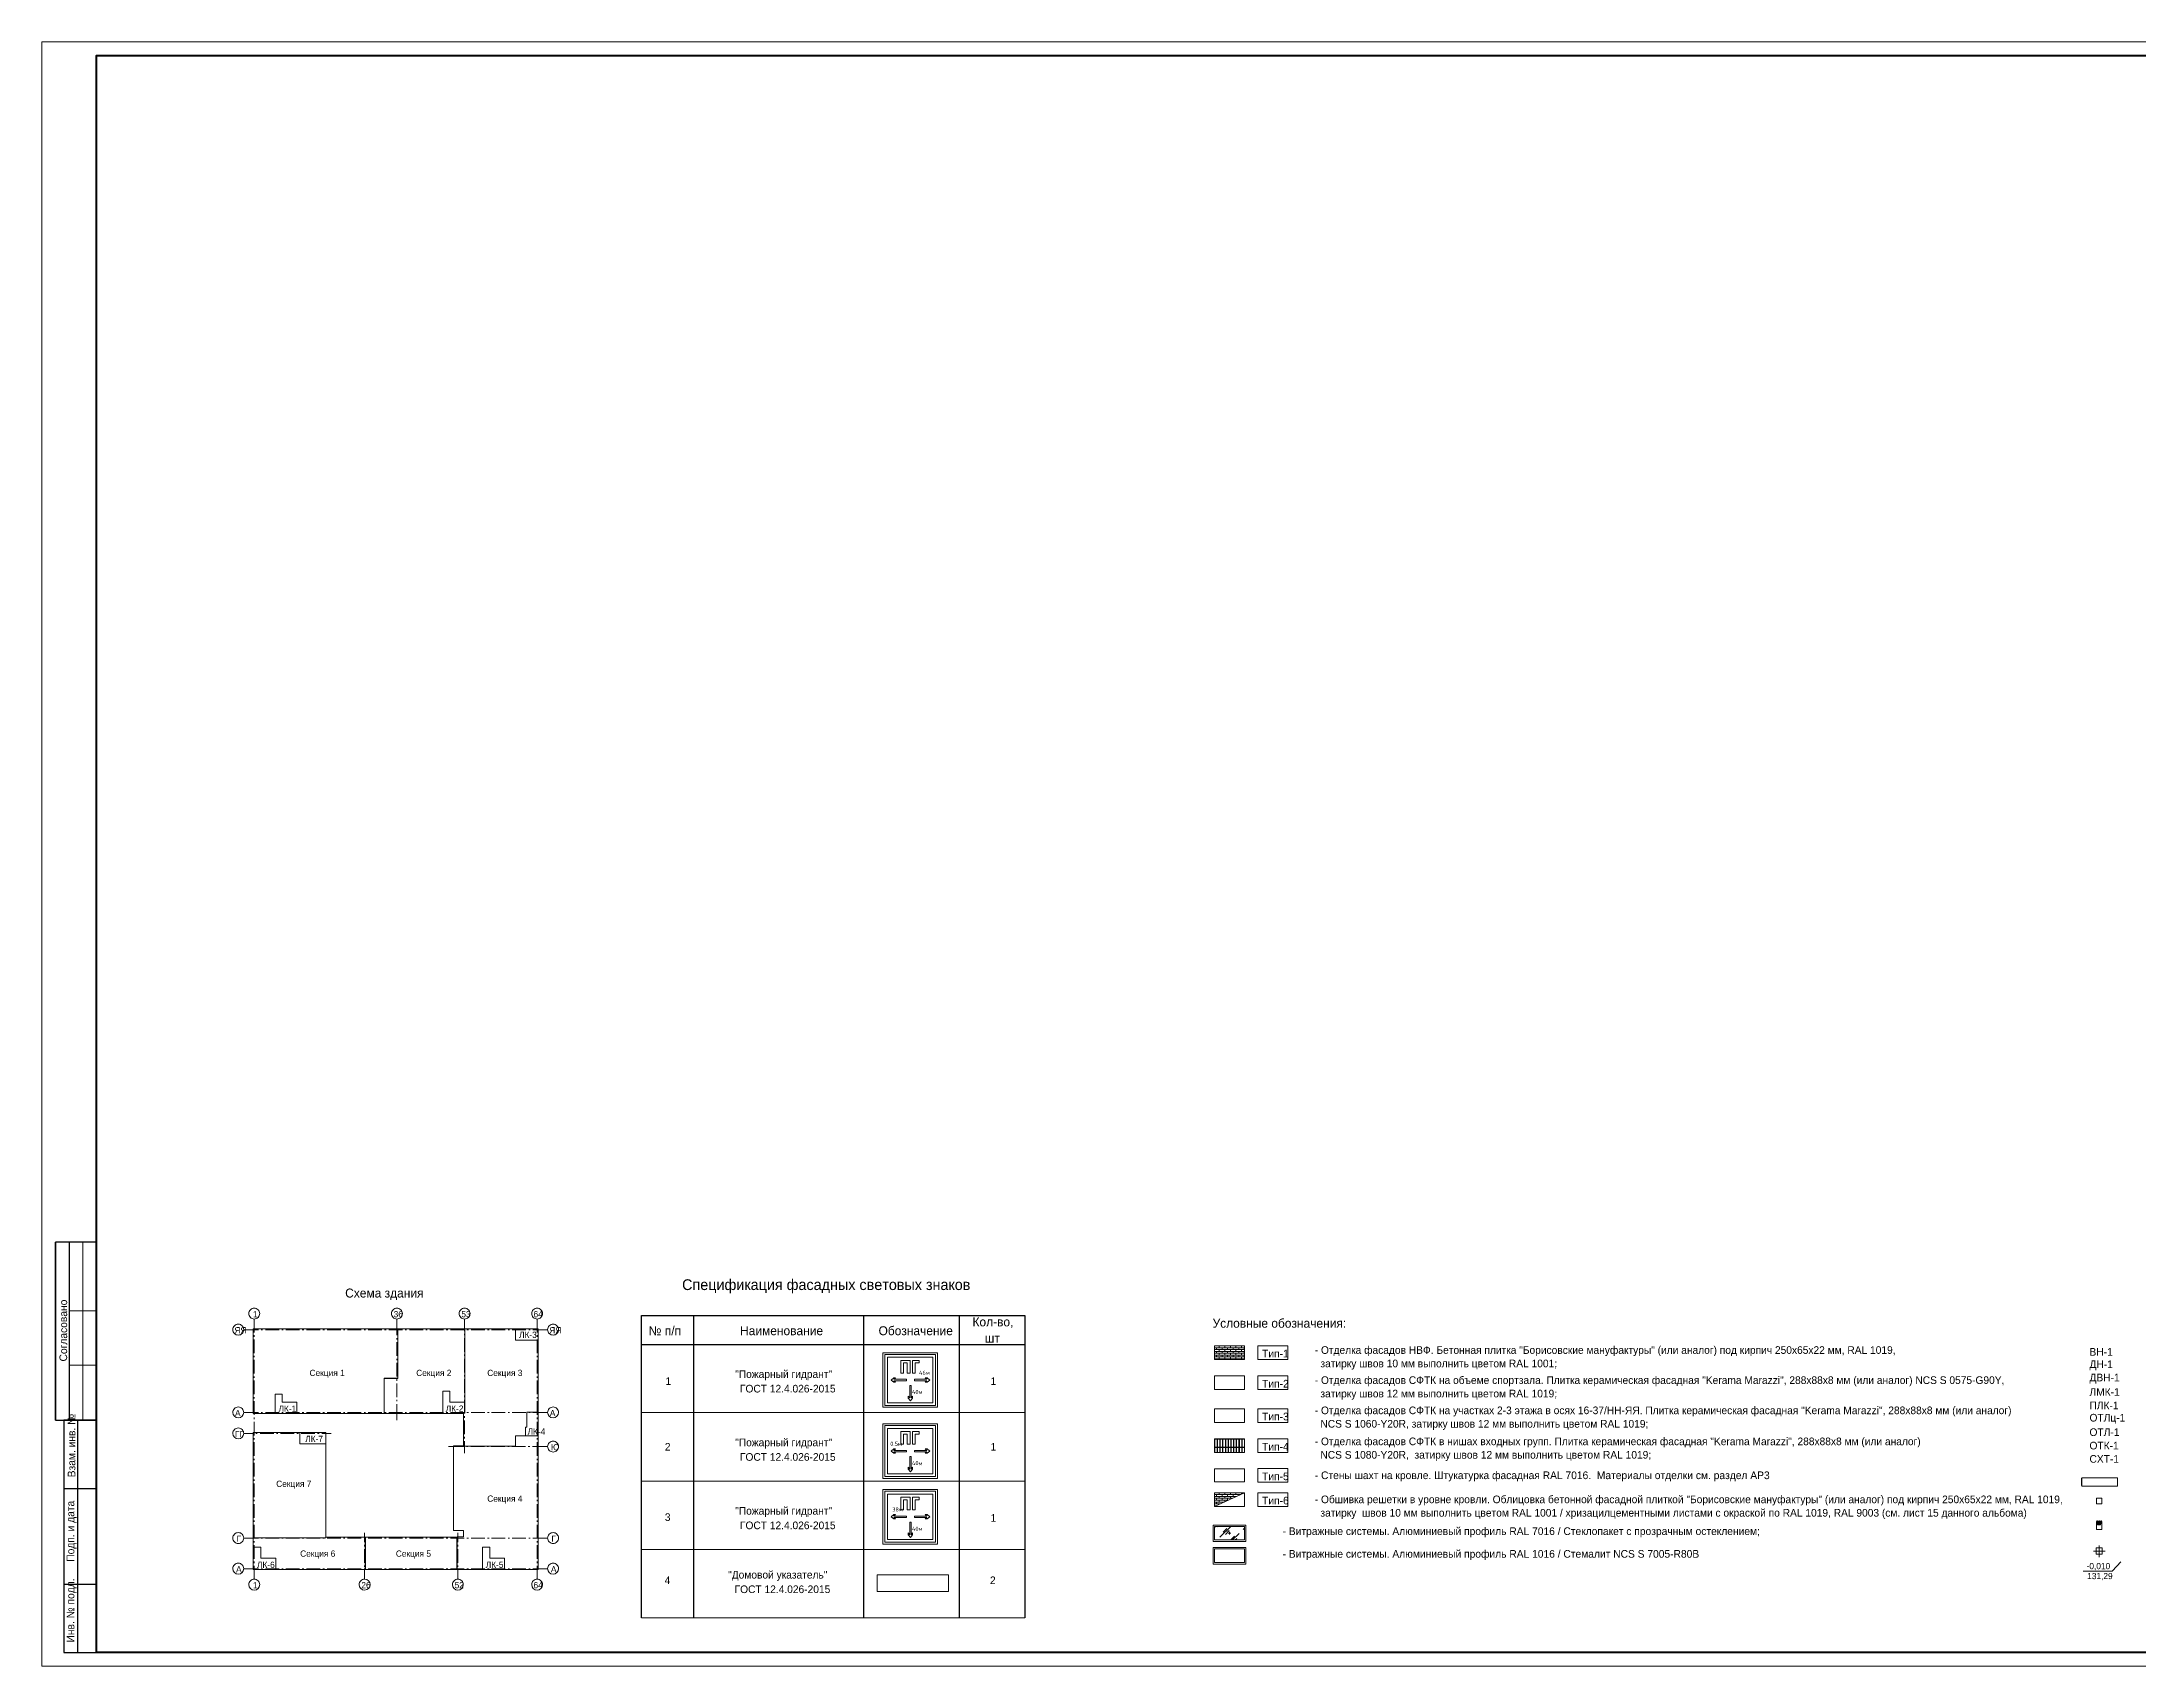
# Model space of a CAD drawing. Header units: millimetres. Extents: x 2294 to 908349, y -83289 to 219220.
# Drawn here: x 306946 to 383634, y 157993 to 217383 of the extents above; entities that cross this region are included whole.
import ezdxf

# ---------------------------------------------------------------- set-up
doc = ezdxf.new("R2010")
doc.units = ezdxf.units.MM
doc.layers.add('PDF _Геометрия', color=7, linetype='Continuous')
doc.layers.add('PDF _Текст', color=7, linetype='Continuous')
doc.styles.add('PDF ISOCPEUR', font='isocpeur.ttf')

msp = doc.modelspace()

# ---------------------------------------------------------------- linework, layer by layer
at = {"layer": 'PDF _Геометрия', "lineweight": 18}
msp.add_lwpolyline([(433019.2, 217382.7), (306946, 217382.7), (306946, 157992.9), (433019.2, 157992.9)], dxfattribs=at)
at = {"layer": 'PDF _Геометрия', "lineweight": 40}
msp.add_lwpolyline([(432532.4, 216883.2), (432532.4, 158492.4), (308944, 158492.4), (308944, 216883.2)], close=True, dxfattribs=at)
at = {"layer": 'PDF _Геометрия', "lineweight": 30}
for points in [[(308944, 173490.1), (307445.5, 173490.1), (307445.5, 166988.2), (308944, 166988.2), (307741.8, 166988.2), (307741.8, 158492.4), (308944, 158492.4)], [(307445.5, 166988.2), (307445.5, 173490.1)], [(307945, 173490.1), (307945, 166988.2)], [(328877.5, 159758.1), (328877.5, 170806.4), (342905.9, 170806.4), (342905.9, 159758.1)], [(330778.2, 170806.4), (330778.2, 159758.1)], [(337005, 170806.4), (337005, 159758.1)], [(340505.7, 170806.4), (340505.7, 159758.1)], [(328877.5, 169756.6), (342905.9, 169756.6)], [(308245.6, 166988.2), (308245.6, 158492.4)], [(307741.8, 164490.7), (308944, 164490.7)], [(307741.8, 160989.9), (308944, 160989.9)]]:
    msp.add_lwpolyline(points, dxfattribs=at)
at = {"layer": 'PDF _Геометрия', "lineweight": 9}
for points in [[(308444.5, 173490.1), (308444.5, 166988.2)], [(308944, 173490.1), (308944, 166988.2)], [(307945, 170988.4), (308944, 170988.4)], [(314328.5, 170289.9), (314866.1, 170289.9)], [(314713.7, 170192.6), (314713.7, 170679.4)], [(314967.7, 170289.9), (315018.5, 170289.9)], [(315120.1, 170289.9), (315619.6, 170289.9)], [(315721.2, 170289.9), (315772, 170289.9)], [(315873.6, 170289.9), (316373.1, 170289.9)], [(316470.4, 170289.9), (316525.4, 170289.9)], [(316627, 170289.9), (317126.5, 170289.9)], [(317223.9, 170289.9), (317278.9, 170289.9)], [(317376.3, 170289.9), (317880, 170289.9)], [(317977.4, 170289.9), (318032.4, 170289.9)], [(318129.8, 170289.9), (318629.3, 170289.9)], [(318730.9, 170289.9), (318785.9, 170289.9)], [(318883.3, 170289.9), (319382.8, 170289.9)], [(319484.4, 170289.9), (319535.1, 170289.9)], [(319636.7, 170289.9), (320136.2, 170289.9)], [(319933.1, 170086.8), (319933.1, 170679.4)], [(320237.8, 170289.9), (320288.6, 170289.9)], [(320390.2, 170289.9), (320889.7, 170289.9)], [(320991.3, 170289.9), (321042.1, 170289.9)], [(321143.7, 170289.9), (321643.2, 170289.9)], [(321740.6, 170289.9), (321795.6, 170289.9)], [(321897.2, 170289.9), (322396.7, 170289.9)], [(322405.2, 170239.1), (322405.2, 170679.4)], [(322494.1, 170289.9), (322549.1, 170289.9)], [(322646.4, 170289.9), (323150.2, 170289.9)], [(323247.5, 170289.9), (323302.6, 170289.9)], [(323399.9, 170289.9), (323899.4, 170289.9)], [(324001, 170289.9), (324051.8, 170289.9)], [(324153.4, 170289.9), (324652.9, 170289.9)], [(324754.5, 170289.9), (324805.3, 170289.9)], [(324906.9, 170289.9), (325444.5, 170289.9)], [(325059.3, 170192.6), (325059.3, 170679.4)], [(314713.7, 170036), (314713.7, 170091)], [(314713.7, 169439.1), (314713.7, 169938.6)], [(319933.1, 169934.4), (319933.1, 169985.2)], [(319933.1, 169333.3), (319933.1, 169832.8)], [(322405.2, 170086.8), (322405.2, 170137.6)], [(322405.2, 169485.7), (322405.2, 169985.2)], [(325059.3, 170036), (325059.3, 170091)], [(325059.3, 169439.1), (325059.3, 169938.6)], [(307945, 168990.4), (308944, 168990.4)], [(314713.7, 169286.7), (314713.7, 169337.5)], [(314713.7, 168685.6), (314713.7, 169185.1)], [(319933.1, 169180.9), (319933.1, 169231.7)], [(319933.1, 168579.8), (319933.1, 169079.3)], [(322405.2, 169333.3), (322405.2, 169384.1)], [(322405.2, 168732.2), (322405.2, 169231.7)], [(325059.3, 169286.7), (325059.3, 169337.5)], [(325059.3, 168685.6), (325059.3, 169185.1)], [(314713.7, 168533.2), (314713.7, 168584)], [(314713.7, 167932.1), (314713.7, 168431.6)], [(319933.1, 168427.4), (319933.1, 168478.2)], [(319933.1, 167826.3), (319933.1, 168325.8)], [(322405.2, 168579.8), (322405.2, 168634.8)], [(322405.2, 167978.7), (322405.2, 168478.2)], [(325059.3, 168533.2), (325059.3, 168584)], [(325059.3, 167932.1), (325059.3, 168431.6)], [(314328.5, 167263.3), (314866.1, 167263.3)], [(314713.7, 167779.7), (314713.7, 167830.5)], [(314713.7, 167178.6), (314713.7, 167678.1)], [(314967.7, 167263.3), (315018.5, 167263.3)], [(315120.1, 167263.3), (315619.6, 167263.3)], [(315721.2, 167263.3), (315772, 167263.3)], [(315873.6, 167263.3), (316373.1, 167263.3)], [(316470.4, 167263.3), (316525.4, 167263.3)], [(316627, 167263.3), (317126.5, 167263.3)], [(317223.9, 167263.3), (317278.9, 167263.3)], [(317376.3, 167263.3), (317880, 167263.3)], [(317977.4, 167263.3), (318032.4, 167263.3)], [(318129.8, 167263.3), (318629.3, 167263.3)], [(318730.9, 167263.3), (318785.9, 167263.3)], [(318883.3, 167263.3), (319382.8, 167263.3)], [(319484.4, 167263.3), (319535.1, 167263.3)], [(319636.7, 167263.3), (320136.2, 167263.3)], [(319933.1, 167673.9), (319933.1, 167728.9)], [(319933.1, 166979.7), (319933.1, 167572.3)], [(320237.8, 167263.3), (320288.6, 167263.3)], [(320390.2, 167263.3), (320889.7, 167263.3)], [(320991.3, 167263.3), (321042.1, 167263.3)], [(321143.7, 167263.3), (321643.2, 167263.3)], [(321740.6, 167263.3), (321795.6, 167263.3)], [(321897.2, 167263.3), (322396.7, 167263.3)], [(322405.2, 167826.3), (322405.2, 167881.3)], [(322405.2, 167225.2), (322405.2, 167728.9)], [(322494.1, 167263.3), (322549.1, 167263.3)], [(322646.4, 167263.3), (323150.2, 167263.3)], [(323247.5, 167263.3), (323302.6, 167263.3)], [(323399.9, 167263.3), (323899.4, 167263.3)], [(324001, 167263.3), (324051.8, 167263.3)], [(324153.4, 167263.3), (324652.9, 167263.3)], [(324754.5, 167263.3), (324805.3, 167263.3)], [(324906.9, 167263.3), (325444.5, 167263.3)], [(325059.3, 167779.7), (325059.3, 167830.5)], [(325059.3, 167178.6), (325059.3, 167678.1)], [(328877.5, 167259.1), (342905.9, 167259.1)], [(314328.5, 166497.1), (314671.4, 166497.1)], [(314713.7, 167026.3), (314713.7, 167081.3)], [(314713.7, 166425.2), (314713.7, 166924.7)], [(314773, 166497.1), (314823.8, 166497.1)], [(314925.3, 166497.1), (315424.8, 166497.1)], [(315522.2, 166497.1), (315577.2, 166497.1)], [(315678.8, 166497.1), (316178.3, 166497.1)], [(316275.7, 166497.1), (316330.7, 166497.1)], [(316428.1, 166497.1), (316931.8, 166497.1)], [(317029.2, 166497.1), (317084.2, 166497.1)], [(317181.6, 166497.1), (317528.7, 166497.1)], [(322405.2, 167072.8), (322405.2, 167127.8)], [(322405.2, 166476), (322405.2, 166975.5)], [(325059.3, 167026.3), (325059.3, 167081.3)], [(325059.3, 166425.2), (325059.3, 166924.7)], [(314713.7, 166272.8), (314713.7, 166327.8)], [(314713.7, 165675.9), (314713.7, 166175.4)], [(321825.2, 166018.8), (322379.8, 166018.8)], [(322405.2, 166319.3), (322405.2, 166374.4)], [(322405.2, 165781.7), (322405.2, 166222)], [(322481.4, 166018.8), (322532.2, 166018.8)], [(322633.7, 166018.8), (323133.2, 166018.8)], [(323234.8, 166018.8), (323285.6, 166018.8)], [(323387.2, 166018.8), (323886.7, 166018.8)], [(323988.3, 166018.8), (324039.1, 166018.8)], [(324140.7, 166018.8), (324640.2, 166018.8)], [(324737.6, 166018.8), (324792.6, 166018.8)], [(324890, 166018.8), (325444.5, 166018.8)], [(325059.3, 166272.8), (325059.3, 166327.8)], [(325059.3, 165675.9), (325059.3, 166175.4)], [(314713.7, 165519.3), (314713.7, 165574.3)], [(314713.7, 164922.4), (314713.7, 165421.9)], [(325059.3, 165519.3), (325059.3, 165574.3)], [(325059.3, 164922.4), (325059.3, 165421.9)], [(314713.7, 164770), (314713.7, 164820.8)], [(314713.7, 164168.9), (314713.7, 164668.4)], [(325059.3, 164770), (325059.3, 164820.8)], [(325059.3, 164168.9), (325059.3, 164668.4)], [(328877.5, 164757.3), (342905.9, 164757.3)], [(381579.1, 164863.2), (381574.9, 164858.9), (381570.6, 164850.5), (381570.6, 164837.8), (381570.6, 164609.2), (381570.6, 164600.7), (381574.9, 164592.2), (381579.1, 164583.8)], [(381579.1, 164837.8), (381579.1, 164609.2)], [(382836.3, 164875.9), (381604.5, 164875.9)], [(381604.5, 164575.3), (382836.3, 164575.3)], [(314713.7, 164016.5), (314713.7, 164067.3)], [(314713.7, 163415.5), (314713.7, 163915)], [(325059.3, 164016.5), (325059.3, 164067.3)], [(325059.3, 163415.5), (325059.3, 163915)], [(314713.7, 163263.1), (314713.7, 163313.9)], [(314713.7, 162662), (314713.7, 163161.5)], [(314967.7, 162674.7), (315018.5, 162674.7)], [(315120.1, 162674.7), (315619.6, 162674.7)], [(315721.2, 162674.7), (315772, 162674.7)], [(315873.6, 162674.7), (316373.1, 162674.7)], [(316470.4, 162674.7), (316525.4, 162674.7)], [(316627, 162674.7), (317126.5, 162674.7)], [(317223.9, 162674.7), (317278.9, 162674.7)], [(317376.3, 162674.7), (317880, 162674.7)], [(317977.4, 162674.7), (318032.4, 162674.7)], [(318129.8, 162674.7), (318629.3, 162674.7)], [(318730.9, 162674.7), (318785.9, 162674.7)], [(318752, 162522.3), (318752, 162869.4)], [(318883.3, 162674.7), (319382.8, 162674.7)], [(319484.4, 162674.7), (319535.1, 162674.7)], [(319636.7, 162674.7), (320136.2, 162674.7)], [(320237.8, 162674.7), (320288.6, 162674.7)], [(320390.2, 162674.7), (320889.7, 162674.7)], [(320991.3, 162674.7), (321042.1, 162674.7)], [(321143.7, 162674.7), (321643.2, 162674.7)], [(321740.6, 162674.7), (321795.6, 162674.7)], [(321897.2, 162674.7), (322396.7, 162674.7)], [(322159.6, 162522.3), (322159.6, 162869.4)], [(322494.1, 162674.7), (322549.1, 162674.7)], [(322646.4, 162674.7), (323150.2, 162674.7)], [(323247.5, 162674.7), (323302.6, 162674.7)], [(323399.9, 162674.7), (323899.4, 162674.7)], [(324001, 162674.7), (324051.8, 162674.7)], [(324153.4, 162674.7), (324652.9, 162674.7)], [(324754.5, 162674.7), (324805.3, 162674.7)], [(324906.9, 162674.7), (325444.5, 162674.7)], [(325059.3, 163263.1), (325059.3, 163313.9)], [(325059.3, 162662), (325059.3, 163161.5)], [(349839.6, 163064.1), (349877.7, 163102.2)], [(349958.1, 163085.3), (349975.1, 163102.2)], [(350042.8, 162704.3), (350440.7, 163102.2)], [(350157.1, 162886.3), (350301, 163026)], [(350241.8, 162801.7), (350381.5, 162945.6)], [(350339.1, 162852.5), (350440.7, 162852.5)], [(350389.9, 162903.3), (350389.9, 162801.7)], [(350440.7, 162602.7), (350580.4, 162742.4)], [(350508.4, 162602.7), (350749.7, 162844)], [(350605.8, 162602.7), (350665.1, 162662)], [(350889.4, 162983.7), (350940.2, 163038.7)], [(382125.2, 163280), (382108.2, 163280), (382108.2, 162983.7), (382307.2, 162983.7), (382307.2, 163280), (382294.5, 163280)], [(382120.9, 163284.2), (382154.8, 163165.7), (382154.8, 163161.5), (382159, 163157.2), (382163.3, 163157.2), (382163.3, 163153), (382167.5, 163153), (382171.7, 163153), (382176, 163153), (382180.2, 163157.2), (382180.2, 163161.5), (382184.4, 163161.5), (382184.4, 163165.7), (382184.4, 163169.9), (382184.4, 163174.2), (382150.6, 163292.7)], [(382192.9, 163280), (382154.8, 163280)], [(382167.5, 163229.2), (382171.7, 163250.4), (382176, 163254.6), (382171.7, 163254.6), (382171.7, 163258.8), (382167.5, 163258.8), (382163.3, 163254.6), (382163.3, 163250.4)], [(382192.9, 163288.5), (382192.9, 163169.9), (382192.9, 163165.7), (382197.1, 163161.5), (382197.1, 163157.2), (382201.4, 163153), (382205.6, 163153), (382209.8, 163153), (382214.1, 163153), (382218.3, 163157.2), (382222.5, 163161.5), (382222.5, 163165.7), (382222.5, 163169.9), (382222.5, 163288.5)], [(382260.6, 163280), (382222.5, 163280)], [(382264.9, 163292.7), (382235.2, 163174.2), (382235.2, 163169.9), (382235.2, 163165.7), (382235.2, 163161.5), (382239.5, 163157.2), (382243.7, 163153), (382247.9, 163153), (382252.2, 163153), (382256.4, 163157.2), (382260.6, 163157.2), (382260.6, 163161.5), (382264.9, 163165.7), (382294.5, 163284.2)], [(382256.4, 163250.4), (382252.2, 163254.6), (382252.2, 163258.8), (382247.9, 163258.8), (382243.7, 163258.8), (382243.7, 163254.6), (382243.7, 163250.4), (382247.9, 163229.2)], [(314713.7, 162509.6), (314713.7, 162560.4)], [(314713.7, 161908.5), (314713.7, 162408)], [(318752, 162369.9), (318752, 162420.7)], [(318752, 161768.8), (318752, 162268.3)], [(322159.6, 162369.9), (322159.6, 162420.7)], [(322159.6, 161768.8), (322159.6, 162268.3)], [(325059.3, 162509.6), (325059.3, 162560.4)], [(325059.3, 161908.5), (325059.3, 162408)], [(328877.5, 162255.6), (342905.9, 162255.6)], [(382006.6, 162196.3), (382425.7, 162196.3)], [(382214.1, 162399.5), (382214.1, 161980.4)], [(314328.5, 161552.9), (314866.1, 161552.9)], [(314713.7, 161756.1), (314713.7, 161811.1)], [(314713.7, 161167.7), (314713.7, 161658.7)], [(314967.7, 161552.9), (315018.5, 161552.9)], [(315120.1, 161552.9), (315619.6, 161552.9)], [(315721.2, 161552.9), (315772, 161552.9)], [(315873.6, 161552.9), (316373.1, 161552.9)], [(316470.4, 161552.9), (316525.4, 161552.9)], [(316627, 161552.9), (317126.5, 161552.9)], [(317223.9, 161552.9), (317278.9, 161552.9)], [(317376.3, 161552.9), (317880, 161552.9)], [(317977.4, 161552.9), (318032.4, 161552.9)], [(318129.8, 161552.9), (318629.3, 161552.9)], [(318730.9, 161552.9), (318785.9, 161552.9)], [(318752, 161616.4), (318752, 161667.2)], [(318752, 161167.7), (318752, 161514.8)], [(318883.3, 161552.9), (319382.8, 161552.9)], [(319484.4, 161552.9), (319535.1, 161552.9)], [(319636.7, 161552.9), (320136.2, 161552.9)], [(320237.8, 161552.9), (320288.6, 161552.9)], [(320390.2, 161552.9), (320889.7, 161552.9)], [(320991.3, 161552.9), (321042.1, 161552.9)], [(321143.7, 161552.9), (321643.2, 161552.9)], [(321740.6, 161552.9), (321795.6, 161552.9)], [(321897.2, 161552.9), (322396.7, 161552.9)], [(322159.6, 161616.4), (322159.6, 161667.2)], [(322159.6, 161167.7), (322159.6, 161514.8)], [(322494.1, 161552.9), (322549.1, 161552.9)], [(322646.4, 161552.9), (323150.2, 161552.9)], [(323247.5, 161552.9), (323302.6, 161552.9)], [(323399.9, 161552.9), (323899.4, 161552.9)], [(324001, 161552.9), (324051.8, 161552.9)], [(324153.4, 161552.9), (324652.9, 161552.9)], [(324754.5, 161552.9), (324805.3, 161552.9)], [(324906.9, 161552.9), (325444.5, 161552.9)], [(325059.3, 161756.1), (325059.3, 161811.1)], [(325059.3, 161167.7), (325059.3, 161658.7)], [(340052.8, 161324.3), (340035.9, 161328.6), (337576.4, 161328.6), (337559.5, 161324.3)], [(382696.6, 161468.2), (381621.4, 161468.2)], [(383005.6, 161802.7), (382696.6, 161472.5)], [(328877.5, 159758.1), (342905.9, 159758.1)]]:
    msp.add_lwpolyline(points, dxfattribs=at)
for points in [[(314713.7, 171081.5, 0.4148936), (314514.7, 170882.6, 0.4148936), (314713.7, 170683.6, 0.4148936), (314912.6, 170882.6, 0.4148936)], [(319933.1, 171081.5, 0.4148936), (319734.1, 170882.6, 0.4148936), (319933.1, 170683.6, 0.4148936), (320132, 170882.6, 0.4148936)], [(322409.4, 171081.5, 0.4148936), (322210.4, 170882.6, 0.4148936), (322409.4, 170683.6, 0.4148936), (322608.4, 170882.6, 0.4148936)], [(325063.5, 171081.5, 0.4148936), (324864.6, 170882.6, 0.4148936), (325063.5, 170683.6, 0.4148936), (325262.5, 170882.6, 0.4148936)], [(314129.5, 170493.1, 0.4148936), (313930.6, 170294.2, 0.4148936), (314129.5, 170095.2, 0.4148936), (314328.5, 170294.2, 0.4148936)], [(325647.7, 170493.1, 0.4148936), (325448.7, 170294.2, 0.4148936), (325647.7, 170095.2, 0.4148936), (325846.6, 170294.2, 0.4148936)], [(325647.7, 166217.7, 0.4148936), (325448.7, 166018.8, 0.4148936), (325647.7, 165819.8, 0.4148936), (325846.6, 166018.8, 0.4148936)], [(325647.7, 162873.6, 0.4148936), (325448.7, 162674.7, 0.4148936), (325647.7, 162475.7, 0.4148936), (325846.6, 162674.7, 0.4148936)]]:
    msp.add_lwpolyline(points, format="xyb", close=True, dxfattribs=at)
for points in [[(314675.6, 170328), (314675.6, 167225.2), (319467.4, 167225.2), (319467.4, 168516.3), (319962.7, 168516.3), (319962.7, 170328)], [(322362.8, 167225.2), (322362.8, 167250.6), (322417.9, 167250.6), (322417.9, 170328), (319966.9, 170328), (319966.9, 168512.1), (319471.7, 168512.1), (319471.7, 167225.2)], [(325097.4, 170328), (322422.1, 170328), (322422.1, 167246.4), (322367.1, 167246.4), (322367.1, 166031.5), (324267.7, 166031.5), (324267.7, 166416.7), (325097.4, 166416.7)], [(324271.9, 170328), (324271.9, 169913.2), (325097.4, 169913.2), (325097.4, 170328)], [(350944.5, 169701.5), (349843.9, 169701.5), (349843.9, 169202), (350944.5, 169202)], [(352523.4, 169701.5), (352523.4, 169202), (351427, 169202), (351427, 169701.5)], [(339714.1, 169451.8), (337716.1, 169451.8), (337716.1, 167453.8), (339714.1, 167453.8)], [(339642.2, 169384.1), (337783.9, 169384.1), (337783.9, 167521.5), (339642.2, 167521.5)], [(339544.8, 169282.5), (339544.8, 167623.1), (337885.5, 167623.1), (337885.5, 169282.5)], [(338706.7, 169172.4), (338372.3, 169172.4), (338372.3, 168702.5), (338469.6, 168702.5), (338469.6, 169075.1), (338605.1, 169075.1), (338605.1, 168702.5), (338706.7, 168702.5)], [(339041.1, 169172.4), (338791.3, 169172.4), (338791.3, 168702.5), (338892.9, 168702.5), (338892.9, 169075.1), (339041.1, 169075.1)], [(321871.8, 167644.3), (321871.8, 168050.7), (321617.8, 168050.7), (321617.8, 167225.2), (322362.8, 167225.2), (322362.8, 167250.6), (322417.9, 167250.6), (322417.9, 167644.3)], [(338114, 168478.2), (338177.5, 168533.2), (338109.8, 168533.2), (338012.5, 168452.8), (338109.8, 168372.4), (338177.5, 168372.4), (338114, 168427.4), (338571.2, 168427.4), (338571.2, 168478.2)], [(338744.8, 167796.7), (338744.8, 168253.8), (338694, 168253.8), (338694, 167796.7), (338638.9, 167860.2), (338638.9, 167792.4), (338719.4, 167695.1), (338799.8, 167792.4), (338799.8, 167860.2)], [(339324.7, 168478.2), (338867.5, 168478.2), (338867.5, 168427.4), (339324.7, 168427.4), (339261.2, 168372.4), (339328.9, 168372.4), (339426.3, 168452.8), (339328.9, 168533.2), (339261.2, 168533.2)], [(349843.9, 168601), (349843.9, 168101.5), (350944.5, 168101.5), (350944.5, 168601)], [(352523.4, 168601), (352523.4, 168101.5), (351427, 168101.5), (351427, 168601)], [(315733.9, 167644.3), (315733.9, 167936.4), (315475.6, 167936.4), (315475.6, 167225.2), (316275.7, 167225.2), (316275.7, 167644.3)], [(324682.5, 167276), (324682.5, 166734.2), (324631.8, 166734.2), (324631.8, 166416.7), (325097.4, 166416.7), (325097.4, 167276)], [(349843.9, 167403), (349843.9, 166903.5), (350944.5, 166903.5), (350944.5, 167403)], [(352523.4, 167403), (352523.4, 166903.5), (351427, 166903.5), (351427, 167403)], [(314675.6, 162687.4), (317329.7, 162687.4), (317329.7, 166531), (314675.6, 166531)], [(316381.5, 166531), (316381.5, 166116.1), (317329.7, 166116.1), (317329.7, 166531)], [(322362.8, 166031.5), (322362.8, 166048.4), (322003, 166048.4), (322003, 162954.1), (322371.3, 162954.1), (322371.3, 162712.8), (322138.5, 162712.8), (322138.5, 161519), (325097.4, 161519), (325097.4, 166416.7), (324271.9, 166416.7), (324271.9, 166031.5)], [(339714.1, 166852.7), (337716.1, 166852.7), (337716.1, 164854.7), (339714.1, 164854.7)], [(339642.2, 166785), (337783.9, 166785), (337783.9, 164922.4), (339642.2, 164922.4)], [(339544.8, 166683.4), (339544.8, 165024), (337885.5, 165024), (337885.5, 166683.4)], [(338706.7, 166573.3), (338372.3, 166573.3), (338372.3, 166103.4), (338469.6, 166103.4), (338469.6, 166476), (338605.1, 166476), (338605.1, 166103.4), (338706.7, 166103.4)], [(339041.1, 166573.3), (338791.3, 166573.3), (338791.3, 166103.4), (338892.9, 166103.4), (338892.9, 166476), (339041.1, 166476)], [(338114, 165879.1), (338177.5, 165934.1), (338109.8, 165934.1), (338012.5, 165853.7), (338109.8, 165773.3), (338177.5, 165773.3), (338114, 165828.3), (338571.2, 165828.3), (338571.2, 165879.1)], [(338744.8, 165197.6), (338744.8, 165654.7), (338694, 165654.7), (338694, 165197.6), (338638.9, 165261.1), (338638.9, 165193.3), (338719.4, 165096), (338799.8, 165193.3), (338799.8, 165261.1)], [(339324.7, 165879.1), (338867.5, 165879.1), (338867.5, 165828.3), (339324.7, 165828.3), (339261.2, 165773.3), (339328.9, 165773.3), (339426.3, 165853.7), (339328.9, 165934.1), (339261.2, 165934.1)], [(349843.9, 166302.4), (349843.9, 165802.9), (350944.5, 165802.9), (350944.5, 166302.4)], [(352523.4, 166302.4), (352523.4, 165802.9), (351427, 165802.9), (351427, 166302.4)], [(350944.5, 165201.8), (349843.9, 165201.8), (349843.9, 164731.9), (350944.5, 164731.9)], [(352523.4, 165214.5), (352523.4, 164715), (351427, 164715), (351427, 165214.5)], [(339714.1, 164452.6), (337716.1, 164452.6), (337716.1, 162454.5), (339714.1, 162454.5)], [(339642.2, 164384.8), (337783.9, 164384.8), (337783.9, 162522.3), (339642.2, 162522.3)], [(339544.8, 164283.2), (339544.8, 162623.9), (337885.5, 162623.9), (337885.5, 164283.2)], [(338706.7, 164173.2), (338372.3, 164173.2), (338372.3, 163703.3), (338469.6, 163703.3), (338469.6, 164075.8), (338605.1, 164075.8), (338605.1, 163703.3), (338706.7, 163703.3)], [(339041.1, 164173.2), (338791.3, 164173.2), (338791.3, 163703.3), (338892.9, 163703.3), (338892.9, 164075.8), (339041.1, 164075.8)], [(350944.5, 164329.8), (349843.9, 164329.8), (349843.9, 163830.3)], [(349843.9, 163830.3), (350944.5, 163830.3), (350944.5, 164329.8)], [(352523.4, 164329.8), (352523.4, 163830.3), (351427, 163830.3), (351427, 164329.8)], [(382878.7, 164875.9), (381579.1, 164875.9), (381579.1, 164575.3), (382878.7, 164575.3)], [(382307.2, 164126.6), (382108.2, 164126.6), (382108.2, 163927.7), (382307.2, 163927.7)], [(382108.2, 163927.7), (382307.2, 163927.7), (382307.2, 164126.6), (382108.2, 164126.6)], [(338114, 163479), (338177.5, 163534), (338109.8, 163534), (338012.5, 163453.6), (338109.8, 163373.1), (338177.5, 163373.1), (338114, 163428.2), (338571.2, 163428.2), (338571.2, 163479)], [(339324.7, 163479), (338867.5, 163479), (338867.5, 163428.2), (339324.7, 163428.2), (339261.2, 163373.1), (339328.9, 163373.1), (339426.3, 163453.6), (339328.9, 163534), (339261.2, 163534)], [(314675.6, 162683.1), (314675.6, 161519), (318777.4, 161519), (318777.4, 162708.5), (317334, 162708.5), (317334, 162683.1)], [(322130, 162708.5), (318781.7, 162708.5), (318781.7, 161519), (322130, 161519)], [(338744.8, 162797.4), (338744.8, 163254.6), (338694, 163254.6), (338694, 162797.4), (338638.9, 162860.9), (338638.9, 162793.2), (338719.4, 162695.8), (338799.8, 162793.2), (338799.8, 162860.9)], [(350991, 162551.9), (350991, 163148.8), (349797.3, 163148.8), (349797.3, 162551.9)], [(350940.2, 162602.7), (350940.2, 163102.2), (349839.6, 163102.2), (349839.6, 162602.7)], [(382137.9, 163305.4), (382133.6, 163301.2), (382129.4, 163301.2), (382125.2, 163296.9), (382125.2, 163292.7), (382120.9, 163288.5), (382120.9, 163284.2), (382125.2, 163284.2), (382125.2, 163280), (382129.4, 163280), (382133.6, 163275.8), (382137.9, 163275.8), (382142.1, 163275.8), (382146.3, 163280), (382150.6, 163284.2), (382150.6, 163288.5), (382150.6, 163292.7), (382150.6, 163296.9), (382150.6, 163301.2), (382146.3, 163301.2), (382142.1, 163301.2)], [(382209.8, 163305.4), (382205.6, 163301.2), (382201.4, 163301.2), (382197.1, 163301.2), (382197.1, 163296.9), (382192.9, 163292.7), (382192.9, 163288.5), (382197.1, 163284.2), (382197.1, 163280), (382201.4, 163280), (382205.6, 163275.8), (382209.8, 163275.8), (382214.1, 163275.8), (382218.3, 163280), (382222.5, 163284.2), (382222.5, 163288.5), (382222.5, 163292.7), (382222.5, 163296.9), (382218.3, 163301.2), (382214.1, 163301.2)], [(382277.6, 163305.4), (382277.6, 163301.2), (382273.3, 163301.2), (382269.1, 163301.2), (382269.1, 163296.9), (382264.9, 163292.7), (382264.9, 163288.5), (382269.1, 163284.2), (382269.1, 163280), (382273.3, 163280), (382277.6, 163275.8), (382281.8, 163275.8), (382286, 163275.8), (382290.3, 163280), (382294.5, 163284.2), (382294.5, 163288.5), (382294.5, 163292.7), (382294.5, 163296.9), (382290.3, 163301.2), (382286, 163301.2), (382281.8, 163301.2)], [(314959.2, 161933.9), (314959.2, 162344.5), (314675.6, 162344.5), (314675.6, 161519), (315501, 161519), (315501, 161933.9)], [(323328, 161933.9), (323328, 162344.5), (323061.3, 162344.5), (323061.3, 161519), (323869.8, 161519), (323869.8, 161933.9)], [(350991, 161722.2), (350991, 162323.3), (349797.3, 162323.3), (349797.3, 161722.2)], [(350940.2, 161777.3), (350940.2, 162276.8), (349839.6, 162276.8), (349839.6, 161777.3)], [(382324.1, 162310.6), (382104, 162310.6), (382104, 162082), (382324.1, 162082)], [(340112.1, 161324.3), (337500.3, 161324.3), (337500.3, 160723.2), (340112.1, 160723.2)]]:
    msp.add_lwpolyline(points, close=True, dxfattribs=at)
at = {"layer": 'PDF _Геометрия', "color": 250, "lineweight": 9, "true_color": 0x424240}
for points in [[(349843.9, 169633.8), (350944.5, 169633.8)], [(349843.9, 169566.1), (350944.5, 169566.1)], [(349843.9, 169498.4), (350944.5, 169498.4)], [(349920.1, 169701.5), (349920.1, 169701.5)], [(349920.1, 169566.1), (349920.1, 169633.8)], [(349920.1, 169430.6), (349920.1, 169498.4)], [(350021.6, 169633.8), (350021.6, 169701.5)], [(350021.6, 169498.4), (350021.6, 169566.1)], [(350123.2, 169701.5), (350123.2, 169701.5)], [(350123.2, 169566.1), (350123.2, 169633.8)], [(350123.2, 169430.6), (350123.2, 169498.4)], [(350224.8, 169633.8), (350224.8, 169701.5)], [(350224.8, 169498.4), (350224.8, 169566.1)], [(350326.4, 169701.5), (350326.4, 169701.5)], [(350326.4, 169566.1), (350326.4, 169633.8)], [(350326.4, 169430.6), (350326.4, 169498.4)], [(350428, 169633.8), (350428, 169701.5)], [(350428, 169498.4), (350428, 169566.1)], [(350529.6, 169701.5), (350529.6, 169701.5)], [(350529.6, 169566.1), (350529.6, 169633.8)], [(350529.6, 169430.6), (350529.6, 169498.4)], [(350631.2, 169633.8), (350631.2, 169701.5)], [(350631.2, 169498.4), (350631.2, 169566.1)], [(350732.8, 169701.5), (350732.8, 169701.5)], [(350732.8, 169566.1), (350732.8, 169633.8)], [(350732.8, 169430.6), (350732.8, 169498.4)], [(350834.4, 169633.8), (350834.4, 169701.5)], [(350834.4, 169498.4), (350834.4, 169566.1)], [(350936, 169701.5), (350936, 169701.5)], [(350936, 169566.1), (350936, 169633.8)], [(350936, 169430.6), (350936, 169498.4)], [(349843.9, 169430.6), (350944.5, 169430.6)], [(349843.9, 169362.9), (350944.5, 169362.9)], [(349843.9, 169295.2), (350944.5, 169295.2)], [(349843.9, 169227.4), (350944.5, 169227.4)], [(349920.1, 169295.2), (349920.1, 169362.9)], [(349920.1, 169202), (349920.1, 169227.4)], [(350021.6, 169362.9), (350021.6, 169430.6)], [(350021.6, 169227.4), (350021.6, 169295.2)], [(350123.2, 169295.2), (350123.2, 169362.9)], [(350123.2, 169202), (350123.2, 169227.4)], [(350224.8, 169362.9), (350224.8, 169430.6)], [(350224.8, 169227.4), (350224.8, 169295.2)], [(350326.4, 169295.2), (350326.4, 169362.9)], [(350326.4, 169202), (350326.4, 169227.4)], [(350428, 169362.9), (350428, 169430.6)], [(350428, 169227.4), (350428, 169295.2)], [(350529.6, 169295.2), (350529.6, 169362.9)], [(350529.6, 169202), (350529.6, 169227.4)], [(350631.2, 169362.9), (350631.2, 169430.6)], [(350631.2, 169227.4), (350631.2, 169295.2)], [(350732.8, 169295.2), (350732.8, 169362.9)], [(350732.8, 169202), (350732.8, 169227.4)], [(350834.4, 169362.9), (350834.4, 169430.6)], [(350834.4, 169227.4), (350834.4, 169295.2)], [(350936, 169295.2), (350936, 169362.9)], [(350936, 169202), (350936, 169227.4)], [(349843.9, 164262.1), (350796.3, 164262.1)], [(349843.9, 164194.3), (350648.1, 164194.3)], [(349843.9, 164126.6), (350495.7, 164126.6)], [(349920.1, 164329.8), (349920.1, 164329.8)], [(349920.1, 164194.3), (349920.1, 164262.1)], [(349920.1, 164058.9), (349920.1, 164126.6)], [(350021.6, 164262.1), (350021.6, 164329.8)], [(350021.6, 164126.6), (350021.6, 164194.3)], [(350123.2, 164329.8), (350123.2, 164329.8)], [(350123.2, 164194.3), (350123.2, 164262.1)], [(350123.2, 164058.9), (350123.2, 164126.6)], [(350224.8, 164262.1), (350224.8, 164329.8)], [(350224.8, 164126.6), (350224.8, 164194.3)], [(350326.4, 164329.8), (350326.4, 164329.8)], [(350326.4, 164194.3), (350326.4, 164262.1)], [(350326.4, 164058.9), (350326.4, 164126.6)], [(350428, 164262.1), (350428, 164329.8)], [(350428, 164126.6), (350428, 164194.3)], [(350529.6, 164329.8), (350529.6, 164329.8)], [(350529.6, 164194.3), (350529.6, 164262.1)], [(350631.2, 164262.1), (350631.2, 164329.8)], [(350631.2, 164185.9), (350631.2, 164194.3)], [(350732.8, 164329.8), (350732.8, 164329.8)], [(350732.8, 164232.4), (350732.8, 164262.1)], [(350834.4, 164279), (350834.4, 164329.8)], [(350936, 164329.8), (350936, 164329.8)], [(349843.9, 164058.9), (350347.6, 164058.9)], [(349843.9, 163991.2), (350199.4, 163991.2)], [(349843.9, 163923.4), (350047, 163923.4)], [(349843.9, 163855.7), (349898.9, 163855.7)], [(349920.1, 163923.4), (349920.1, 163991.2)], [(350021.6, 163991.2), (350021.6, 164058.9)], [(350021.6, 163910.7), (350021.6, 163923.4)], [(350123.2, 163957.3), (350123.2, 163991.2)], [(350224.8, 164003.8), (350224.8, 164058.9)]]:
    msp.add_lwpolyline(points, dxfattribs=at)
at = {"layer": 'PDF _Геометрия', "lineweight": 9}
for points in [[(314328.5, 167267.5, 0.4148936), (314129.5, 167466.5, 0.4148936), (313930.6, 167267.5)], [(325846.6, 167267.5, 0.4148936), (325647.7, 167466.5, 0.4148936), (325448.7, 167267.5)], [(314328.5, 166501.4, 0.4148936), (314129.5, 166700.3, 0.4148936), (313930.6, 166501.4)], [(314328.5, 162674.7, 0.4148936), (314129.5, 162873.6, 0.4148936), (313930.6, 162674.7, 0.4148936), (314129.5, 162475.7, 0.4148936), (314328.5, 162674.7), (314866.1, 162674.7)], [(314328.5, 161557.1, 0.4148936), (314129.5, 161756.1, 0.4148936), (313930.6, 161557.1)], [(314912.6, 160973, 0.4148936), (314713.7, 161171.9, 0.4148936), (314514.7, 160973)], [(322362.8, 160973, 0.4148936), (322163.9, 161171.9, 0.4148936), (321964.9, 160973)], [(325262.5, 160973, 0.4148936), (325063.5, 161171.9, 0.4148936), (324864.6, 160973)], [(325846.6, 161557.1, 0.4148936), (325647.7, 161756.1, 0.4148936), (325448.7, 161557.1)]]:
    msp.add_lwpolyline(points, format="xyb", dxfattribs=at)
at = {"layer": 'PDF _Геометрия', "color": 253, "lineweight": 9, "true_color": 0xada188}
for points in [[(349843.9, 166289.7), (349843.9, 166289.7)], [(349843.9, 166001.9), (349843.9, 166001.9)], [(349843.9, 165989.2), (349843.9, 165989.2)], [(349852.3, 166302.4), (349852.3, 166302.4)], [(349941.2, 165802.9), (349941.2, 165989.2), (349852.3, 165989.2), (349852.3, 165802.9)], [(349941.2, 166302.4), (349941.2, 166302.4)], [(349953.9, 166302.4), (349953.9, 166302.4)], [(350042.8, 165802.9), (350042.8, 165989.2), (349953.9, 165989.2), (349953.9, 165802.9)], [(350042.8, 166302.4), (350042.8, 166302.4)], [(350055.5, 166302.4), (350055.5, 166302.4)], [(350140.2, 165802.9), (350140.2, 165989.2), (350055.5, 165989.2), (350055.5, 165802.9)], [(350140.2, 166302.4), (350140.2, 166302.4)], [(350152.9, 166302.4), (350152.9, 166302.4)], [(350241.8, 165802.9), (350241.8, 165989.2), (350152.9, 165989.2), (350152.9, 165802.9)], [(350241.8, 166302.4), (350241.8, 166302.4)], [(350254.5, 166302.4), (350254.5, 166302.4)], [(350343.4, 165802.9), (350343.4, 165989.2), (350254.5, 165989.2), (350254.5, 165802.9)], [(350343.4, 166302.4), (350343.4, 166302.4)], [(350356.1, 166302.4), (350356.1, 166302.4)], [(350440.7, 165802.9), (350440.7, 165989.2), (350356.1, 165989.2), (350356.1, 165802.9)], [(350440.7, 166302.4), (350440.7, 166302.4)], [(350453.4, 166302.4), (350453.4, 166302.4)], [(350542.3, 165802.9), (350542.3, 165989.2), (350453.4, 165989.2), (350453.4, 165802.9)], [(350542.3, 166302.4), (350542.3, 166302.4)], [(350555, 166302.4), (350555, 166302.4)], [(350643.9, 165802.9), (350643.9, 165989.2), (350555, 165989.2), (350555, 165802.9)], [(350643.9, 166302.4), (350643.9, 166302.4)], [(350652.4, 166302.4), (350652.4, 166302.4)], [(350741.3, 165802.9), (350741.3, 165989.2), (350652.4, 165989.2), (350652.4, 165802.9)], [(350741.3, 166302.4), (350741.3, 166302.4)], [(350754, 166302.4), (350754, 166302.4)], [(350842.9, 165802.9), (350842.9, 165989.2), (350754, 165989.2), (350754, 165802.9)], [(350842.9, 166302.4), (350842.9, 166302.4)], [(350855.6, 166302.4), (350855.6, 166302.4)], [(350940.2, 166001.9), (350855.6, 166001.9), (350855.6, 166289.7), (350940.2, 166289.7)], [(350855.6, 165802.9), (350855.6, 165989.2), (350940.2, 165989.2)]]:
    msp.add_lwpolyline(points, dxfattribs=at)
for points in [[(349852.3, 166289.7), (349852.3, 166001.9), (349941.2, 166001.9), (349941.2, 166289.7)], [(349953.9, 166289.7), (349953.9, 166001.9), (350042.8, 166001.9), (350042.8, 166289.7)], [(350055.5, 166289.7), (350055.5, 166001.9), (350140.2, 166001.9), (350140.2, 166289.7)], [(350152.9, 166289.7), (350152.9, 166001.9), (350241.8, 166001.9), (350241.8, 166289.7)], [(350254.5, 166289.7), (350254.5, 166001.9), (350343.4, 166001.9), (350343.4, 166289.7)], [(350356.1, 166289.7), (350356.1, 166001.9), (350440.7, 166001.9), (350440.7, 166289.7)], [(350453.4, 166289.7), (350453.4, 166001.9), (350542.3, 166001.9), (350542.3, 166289.7)], [(350555, 166289.7), (350555, 166001.9), (350643.9, 166001.9), (350643.9, 166289.7)], [(350652.4, 166289.7), (350652.4, 166001.9), (350741.3, 166001.9), (350741.3, 166289.7)], [(350754, 166289.7), (350754, 166001.9), (350842.9, 166001.9), (350842.9, 166289.7)]]:
    msp.add_lwpolyline(points, close=True, dxfattribs=at)
at = {"layer": 'PDF _Геометрия', "lineweight": 9}
for centre, radius, start, end in [((318751.8, 160973.2), 198.7, 89.9335, 180.0665), ((318749.2, 160975.8), 206, 270.781103, 359.218897)]:
    msp.add_arc(centre, radius, start, end, dxfattribs=at)
for points in [[(314129.5, 167064.4), (314019.5, 167064.4), (313930.6, 167157.5), (313930.6, 167267.5)], [(314328.5, 167267.5), (314328.5, 167157.5), (314239.6, 167064.4), (314129.5, 167064.4)], [(325647.7, 167064.4), (325537.6, 167064.4), (325448.7, 167157.5), (325448.7, 167267.5)], [(325846.6, 167267.5), (325846.6, 167157.5), (325757.7, 167064.4), (325647.7, 167064.4)], [(314129.5, 166298.2), (314019.5, 166298.2), (313930.6, 166391.3), (313930.6, 166501.4)], [(314328.5, 166501.4), (314328.5, 166391.3), (314239.6, 166298.2), (314129.5, 166298.2)], [(314129.5, 161354), (314019.5, 161354), (313930.6, 161447.1), (313930.6, 161557.1)], [(314328.5, 161557.1), (314328.5, 161447.1), (314239.6, 161354), (314129.5, 161354)], [(318752, 161171.9), (318862.1, 161171.9), (318955.2, 161083), (318955.2, 160973)], [(325647.7, 161354), (325537.6, 161354), (325448.7, 161447.1), (325448.7, 161557.1)], [(325846.6, 161557.1), (325846.6, 161447.1), (325757.7, 161354), (325647.7, 161354)], [(314713.7, 160769.8), (314603.6, 160769.8), (314514.7, 160862.9), (314514.7, 160973)], [(314912.6, 160973), (314912.6, 160862.9), (314823.8, 160769.8), (314713.7, 160769.8)], [(318752, 160769.8), (318642, 160769.8), (318553.1, 160862.9), (318553.1, 160973)], [(322163.9, 160769.8), (322053.8, 160769.8), (321964.9, 160862.9), (321964.9, 160973)], [(322362.8, 160973), (322362.8, 160862.9), (322273.9, 160769.8), (322163.9, 160769.8)], [(325063.5, 160769.8), (324953.5, 160769.8), (324864.6, 160862.9), (324864.6, 160973)], [(325262.5, 160973), (325262.5, 160862.9), (325173.6, 160769.8), (325063.5, 160769.8)]]:
    msp.add_open_spline(points, degree=3, dxfattribs=at)

# ---------------------------------------------------------------- texts
at = {"layer": 'PDF _Текст', "attachment_point": 4}
for s, insert, char_height, style in [('Спецификация фасадных световых знаков', (330367, 171880.1), 393.087, ''), ('Схема здания', (318040.6, 171585.4), 327.174, ''), ('ЯЯ', (313989.7, 170271.4), 227.83, ''), ('1', (314667, 170859.7), 227.8, ''), ('36', (319814.2, 170859.7), 227.83, ''), ('53', (322290.5, 170859.7), 227.83, ''), ('64', (324931.9, 170859.7), 227.83, ''), ('ЯЯ', (325507.6, 170271.4), 227.83, ''), ('№ п/п', (329143.7, 170252.1), 327.17, ''), ('Наименование', (332487.7, 170252.1), 327.174, ''), ('Обозначение', (337554.6, 170252), 327.09, ''), ('Кол-во,', (340991.7, 170548.3), 327.09, ''), ('Условные обозначения:', (349775.2, 170527.2), 327.174, ''), ('ЛК-3', (324402.8, 170106.3), 227.83, ''), ('шт', (341440.5, 169985.4), 327.09, ''), ('Тип-1', (351586.9, 169418.2), 280.28, ''), ('- Отделка фасадов НВФ. Бетонная плитка "Борисовские мануфактуры" (или аналог) под кирпич 250х65х22 мм, RAL 1019,', (353512.9, 169506.7), 278.9886, ''), ('ВН-1      ', (381856.8, 169481.4), 279.43, ''), ('Секция 1', (316736.9, 168679.8), 227.83, ''), ('Секция 2', (320639.7, 168679.8), 227.83, ''), ('Секция 3', (323238.6, 168679.8), 227.83, ''), ('"Пожарный гидрант"', (332310, 168626.2), 278.989, ''), ('46м', (339036.1, 168719.2), 149.73, 'PDF ISOCPEUR'), ('  затирку швов 10 мм выполнить цветом RAL 1001;', (353512.9, 169015.6), 278.989, ''), ('ДН-1', (381856.8, 168990.4), 279.43, ''), ('1', (329757.5, 168410.8), 280.3, ''), ('ГОСТ 12.4.026-2015', (332483.5, 168135.2), 278.989, ''), ('40м', (338777.9, 168016.5), 149.73, 'PDF ISOCPEUR'), ('1', (341652.1, 168410.3), 279, ''), ('Тип-2', (351586.9, 168317.7), 280.28, ''), ('- Отделка фасадов СФТК на объеме спортзала. Плитка керамическая фасадная "Kerama Marazzi", 288х88х8 мм (или аналог) NCS S 0575-G90Y,', (353512.9, 168406.1), 278.9886, ''), ('  затирку швов 12 мм выполнить цветом RAL 1019;', (353512.9, 167915.1), 278.989, ''), ('ДВН-1        ', (381856.8, 168503.6), 279.428, ''), ('ЛМК-1   ', (381856.8, 168012.5), 279.43, ''), ('А', (314010.8, 167244.8), 227.8, ''), ('ЛК-1', (315602.4, 167405.6), 227.83, ''), ('ЛК-2', (321719.1, 167405.6), 227.83, ''), ('А', (325528.7, 167244.8), 227.8, ''), ('Тип-3', (351586.9, 167115.5), 280.28, ''), ('- Отделка фасадов СФТК на участках 2-3 этажа в осях 16-37/НН-ЯЯ. Плитка керамическая фасадная "Kerama Marazzi", 288х88х8 мм (или аналог)', (353512.9, 167301.3), 278.9886, ''), ('ПЛК-1', (381856.8, 167521.5), 279.43, ''), ('ОТЛц-1', (381856.8, 167034.7), 279.43, ''), ('ГГ', (314010.8, 166478.6), 227.83, ''), ('ЛК-4', (324711.8, 166567.5), 227.83, ''), ('  NCS S 1060-Y20R, затирку швов 12 мм выполнить цветом RAL 1019;', (353512.9, 166810.3), 278.989, ''), ('ОТЛ-1', (381856.8, 166543.7), 279.43, ''), ('ЛК-7', (316580.3, 166296.6), 227.83, ''), ('Ю', (325566.8, 165996.1), 227.8, ''), ('2', (329736.3, 166010.2), 279, ''), ('"Пожарный гидрант"', (332309.9, 166128.7), 278.989, ''), ('ГОСТ 12.4.026-2015', (332483.5, 165637.7), 278.989, ''), ('0.5м', (337982.1, 166120.1), 149.73, 'PDF ISOCPEUR'), ('1', (341652.1, 166010.2), 279, ''), ('Тип-4', (351586.9, 166014.9), 280.28, ''), ('- Отделка фасадов СФТК в нишах входных групп. Плитка керамическая фасадная "Kerama Marazzi", 288х88х8 мм (или аналог)', (353512.9, 166166.8), 278.9886, ''), ('  NCS S 1080-Y20R,  затирку швов 12 мм выполнить цветом RAL 1019;', (353512.9, 165675.8), 278.989, ''), ('ОТК-1', (381856.8, 166052.7), 279.43, ''), ('СХТ-1', (381856.8, 165565.9), 279.43, ''), ('40м', (338777.9, 165413.2), 149.73, 'PDF ISOCPEUR'), ('Тип-5', (351586.9, 164927.1), 280.28, ''), ('- Стены шахт на кровле. Штукатурка фасадная RAL 7016.  Материалы отделки см. раздел АР3', (353512.9, 164927), 280.279, ''), ('Секция 7', (315517.8, 164624.6), 227.83, ''), ('Секция 4', (323238.7, 164082.8), 227.83, ''), ('Тип-6', (351586.9, 164042.4), 280.28, ''), ('- Обшивка решетки в уровне кровли. Облицовка бетонной фасадной плиткой "Борисовские мануфактуры" (или аналог) под кирпич 250х65х22 мм, RAL 1019,  ', (353512.9, 164046.1), 278.9886, ''), ('3', (329736.3, 163436.6), 279, ''), ('"Пожарный гидрант"', (332309.9, 163627), 278.989, ''), ('38м', (338054.1, 163720), 149.73, 'PDF ISOCPEUR'), ('1', (341652.1, 163411.2), 279, ''), ('  затирку  швов 10 мм выполнить цветом RAL 1001 / хризацилцементными листами с окраской по RAL 1019, RAL 9003 (см. лист 15 данного альбома)', (353512.8, 163555.1), 278.9886, ''), ('Г', (314070.1, 162652), 227.8, ''), ('Г', (325588, 162652), 227.8, ''), ('ГОСТ 12.4.026-2015', (332483.5, 163136), 278.989, ''), ('40м', (338777.9, 163013.1), 149.73, 'PDF ISOCPEUR'), ('- Витражные системы. Алюминиевый профиль RAL 7016 / Стеклопакет с прозрачным остеклением;', (352336.1, 162882.5), 280.279, ''), ('ЛК-6', (314814.9, 161695.4), 227.83, ''), ('Секция 6', (316393.9, 162072.1), 227.83, ''), ('Секция 5', (319894.6, 162072.1), 227.83, ''), ('- Витражные системы. Алюминиевый профиль RAL 1016 / Стемалит NCS S 7005-R80B', (352336.1, 162052.9), 280.279, ''), ('А', (314048.9, 161534.5), 227.8, ''), ('1', (314667, 160950.4), 227.8, ''), ('26', (318633.2, 160950.4), 227.83, ''), ('52', (322045, 160950.4), 227.83, ''), ('ЛК-5', (323183.7, 161695.4), 227.83, ''), ('64', (324931.9, 160950.4), 227.83, ''), ('А', (325566.8, 161534.5), 227.8, ''), ('4', (329727.8, 161129.6), 279, ''), ('"Домовой указатель"', (332051.7, 161290.5), 278.989, ''), ('2', (341630.9, 161129.6), 279, ''), ('-0,010', (381751, 161627.6), 227.83, ''), ('131,29', (381772.2, 161263.6), 227.83, ''), ('ГОСТ 12.4.026-2015', (332288.8, 160799.4), 278.989, '')]:
    msp.add_mtext(s, dxfattribs=dict(at, insert=insert, char_height=char_height, style=style))
at = {"layer": 'PDF _Текст', "char_height": 280.279, "attachment_point": 4, "rotation": 90, "style": ''}
for s, insert in [('Согласовано', (307729.9, 169131.2)), ('Взам. инв. №', (308030.4, 164894)), ('Подп. и дата', (308030.4, 161808.1)), ('Инв. № подл.', (308030.4, 158853.5))]:
    msp.add_mtext(s, dxfattribs=dict(at, insert=insert))

doc.saveas('drawing.dxf')
